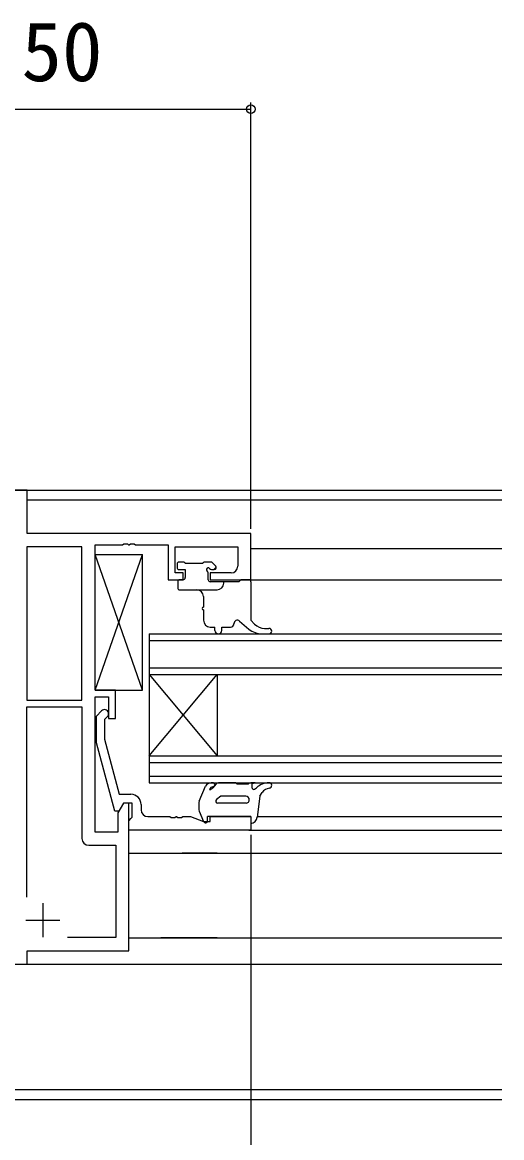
# Model space of a CAD drawing. Units: millimetres, scale not verified. Extents: x -525 to 525, y -783 to 779.
# Drawn here: x 96.3 to 167, y -485.3 to -320.6 of the extents above; entities that cross this region are included whole.
import ezdxf
from ezdxf.enums import TextEntityAlignment as Align

# ---------------------------------------------------------------- set-up
doc = ezdxf.new("R2010")
doc.units = ezdxf.units.MM
doc.header["$LTSCALE"] = 4
for name, color, linetype in [('0-2_YKK_11', 7, 'Continuous'), ('0-3_YKK_12', 2, 'Continuous'), ('0-4_YKK_13', 4, 'Continuous'), ('0-6_YKK_D', 6, 'Continuous')]:
    doc.layers.add(name, color=color, linetype=linetype)
doc.styles.add('ＭＳ ゴシック', font='')
doc.styles.get('ＭＳ ゴシック').set_extended_font_data('MS Gothic')

msp = doc.modelspace()

# ---------------------------------------------------------------- linework, layer by layer
at = {"layer": '0-2_YKK_11'}
for p, q in [((113.8, -436.1), (113.8, -436.9)), ((99.3, -450.7), (99.3, -455.7)), ((96.8, -453.2), (101.8, -453.2))]:
    msp.add_line(p, q, dxfattribs=at)
for points in [[(127.07, -401.9), (124, -401.9), (124, -402.9), (130, -402.9), (130, -396.1), (97, -396.1), (97, -389.7), (80, -389.7), (80, -391.33), (95, -391.33)], [(82.5, -459.7), (97, -459.7), (97, -457.7), (112, -457.7), (112, -435.9), (111.2, -435.9), (110.37, -437.338), (110.37, -440.2), (107, -440.2), (107, -420.2), (109, -420.2), (109, -423.4), (110, -423.4), (110, -419.2), (107, -419.2), (107, -397.73), (111.042, -397.73), (111.225, -397.61), (111.775, -397.61), (111.958, -397.73), (112.042, -397.73), (112.225, -397.61), (112.775, -397.61), (112.958, -397.73), (117.8, -397.73), (117.8, -402.9), (120, -402.9), (120, -401.9), (118.8, -401.9), (118.8, -398.03), (128.07, -398.03), (128.07, -400.9)], [(96.93, -449.787), (96.93, -421.7), (105.07, -421.7), (105.07, -441.13)], [(130, -439.9), (112, -439.9), (112, -438.5), (112.3, -438.2), (112.5, -438), (112.5, -435.9), (111.2, -435.9), (110.507, -437.1), (109.907, -437.1), (107.2, -426.997), (107.2, -423.051), (107.976, -422.276)], [(108.824, -423.124), (108.4, -423.549), (108.4, -426.452), (110.583, -434.6), (112.3, -434.6)], [(114.8, -437.9), (118.042, -437.9), (118.225, -438.02), (118.775, -438.02), (118.958, -437.9), (119.042, -437.9), (119.225, -438.02), (119.775, -438.02), (119.958, -437.9), (121.077, -437.9), (123, -438.6), (124, -438.6), (124, -437.9), (130, -437.9), (130, -439.9)], [(106.07, -442.13), (110.07, -442.13), (110.07, -455.77), (102.935, -455.77)]]:
    msp.add_lwpolyline(points, dxfattribs=at)
msp.add_lwpolyline([(96.93, -398.03), (96.93, -420.7), (105.07, -420.7), (105.07, -398.03)], close=True, dxfattribs=at)
for centre, radius, start, end in [((127.07, -400.9), 1, 270.00001, 359.99999), ((108.4, -422.7), 0.6, 314.99999, 135.00001), ((112.3, -436.1), 1.5, 0.00001, 89.99999), ((114.8, -436.9), 1, 180.00001, 269.99999), ((106.07, -441.13), 1, 180.00001, 269.99999)]:
    msp.add_arc(centre, radius, start, end, dxfattribs=at)
at = {"layer": '0-3_YKK_12'}
for p, q in [((80.3, -389.7), (167, -389.7)), ((80.3, -389.7), (167, -389.7)), ((97, -391.1), (167, -391.1)), ((97, -391.1), (167, -391.1)), ((130, -398.3), (167, -398.3)), ((129.5, -402.9), (167, -402.9)), ((115, -410.9), (115, -432.9)), ((115, -410.9), (167, -410.9)), ((115, -411.9), (167, -411.9)), ((115, -415.9), (167, -415.9)), ((115, -416.9), (125, -428.9)), ((115, -428.9), (125, -416.9)), ((115, -416.9), (167, -416.9)), ((125, -416.9), (125, -428.9)), ((115, -428.9), (167, -428.9)), ((115, -429.9), (167, -429.9)), ((115, -431.9), (167, -431.9)), ((115, -432.9), (167, -432.9)), ((130.925, -437.9), (167, -437.9)), ((125, -439.9), (114.4, -439.9)), ((129.7, -439.9), (167, -439.9)), ((112, -443.3), (167, -443.3)), ((125, -443.3), (119.877, -443.3)), ((112, -455.8), (167, -455.8)), ((125, -455.8), (116.7, -455.8)), ((82.8, -459.7), (167, -459.7)), ((-8.501, -478.2), (167, -478.2)), ((-8.501, -479.7), (167, -479.7)), ((83, -479.7), (124, -479.7))]:
    msp.add_line(p, q, dxfattribs=at)
at = {"layer": '0-4_YKK_13'}
for p, q in [((107, -419.2), (114, -399.2)), ((114, -419.2), (107, -399.2)), ((107, -399.2), (114, -399.2)), ((107, -419.2), (107, -399.2)), ((114, -419.2), (114, -399.2)), ((120.1, -400.3), (119.4, -400.3)), ((124.1, -400.3), (123.1, -400.3)), ((119.1, -400.6), (119.1, -401.1)), ((119.4, -401.4), (120.3, -401.4)), ((122.9, -400.5), (120.3, -400.5)), ((120.3, -401.4), (120.3, -402.6)), ((123.7, -402.9), (123.7, -401.861)), ((124.161, -401.4), (124.6, -401.4)), ((124.812, -400.888), (124.312, -400.388)), ((124.544, -401.4), (124.895, -401.049)), ((124.544, -401.4), (124.895, -401.049)), ((124.544, -401.4), (124.895, -401.049)), ((119.2, -403.2), (119.2, -404.1)), ((120, -402.9), (119.5, -402.9)), ((126, -403.4), (126, -403.2)), ((129.7, -402.9), (128.5, -402.9)), ((130, -403.2), (130, -408.9)), ((119.5, -404.4), (125, -404.4)), ((123, -405.4), (123, -406.95)), ((123, -407.35), (123, -408.9)), ((124, -409.9), (124.7, -409.9)), ((124.7, -410.4), (124.7, -409.9)), ((125.7, -410.4), (125.7, -409.9)), ((125.7, -409.9), (127, -409.9)), ((128.324, -409.019), (129.7, -410.187)), ((130, -408.9), (130.544, -409.475)), ((131.997, -410.1), (132.663, -410.1)), ((131.641, -410.9), (132.663, -410.9)), ((107, -419.2), (114, -419.2)), ((124.359, -432.9), (124.154, -432.9)), ((124.861, -433.07), (124.363, -433.637)), ((127.648, -432.9), (125.237, -432.9)), ((130.609, -432.9), (130.109, -432.9)), ((122.359, -435.633), (123.291, -433.394)), ((125.566, -434.9), (124.928, -435.356)), ((129.263, -434.9), (125.566, -434.9)), ((130.543, -433.853), (130.802, -433.629)), ((131.3, -434.9), (130.912, -438.003)), ((131.3, -434.9), (131.678, -434.343)), ((122.3, -435.97), (122.3, -436.695)), ((129.283, -435.9), (125.103, -435.9)), ((122.378, -437.082), (123.023, -438.616)), ((123.6, -438.5), (123.6, -437.9)), ((130, -437.9), (123.6, -437.9)), ((130, -437.9), (130, -438.899))]:
    msp.add_line(p, q, dxfattribs=at)
for points in [[(128.5, -402.9), (128.2, -403.2), (124, -403.2)], [(129.609, -433.1), (127.945, -433.1), (127.892, -433.026)], [(130.209, -433.678), (130.209, -433), (130.609, -432.9)]]:
    msp.add_lwpolyline(points, dxfattribs=at)
for centre, radius, start, end in [((119.4, -400.6), 0.3, 90, 180), ((120.1, -400.5), 0.2, 0, 90), ((123.1, -400.5), 0.2, 90, 180), ((124.1, -400.6), 0.3, 45, 90), ((119.4, -401.1), 0.3, 180, 270), ((123.7, -401.4), 0.25, 33.05573, 236.94427), ((123.4, -401.861), 0.3, 0, 56.94427), ((124.161, -401.1), 0.3, 213.05573, 270), ((124.6, -401.1), 0.3, 270, 45), ((119.5, -403.2), 0.3, 90, 180), ((120, -402.6), 0.3, 270, 0), ((124, -402.9), 0.3, 180, 270), ((125, -403.4), 1, 270, 0), ((129.7, -403.2), 0.3, 0, 90), ((119.5, -404.1), 0.3, 180, 270), ((122, -405.4), 1, 0, 90), ((123, -407.15), 0.2, 90, 270), ((124, -408.9), 1, 180, 270), ((127, -409.4), 0.5, 270, 0), ((128, -409.4), 0.5, 49.67145, 180), ((131.641, -407.9), 3, 229.67145, 270), ((131.997, -408.1), 2, 223.43233, 270), ((132.663, -410.5), 0.4, 270, 90), ((125.2, -410.4), 0.5, 180, 0), ((124.154, -433.9), 1, 90, 149.61566), ((124.359, -433.2), 0.3, 272.22404, 90), ((125.237, -433.4), 0.5, 90, 138.72604), ((127.648, -433.2), 0.3, 35.53768, 90), ((130.104, -433.613), 0.713, 89.61373, 133.9941), ((132.763, -435.899), 3, 92.1673, 130.81967), ((132.665, -433.301), 0.4, 277.70331, 92.1673), ((123.939, -433.886), 0.0348, 167.29357, 289.81205), ((124.39, -433.999), 0.5, 92.22404, 165.97178), ((123.612, -432.978), 1, 289.81205, 318.72604), ((129.263, -435.4), 0.5, 360, 90), ((130.421, -433.678), 0.212, 179.97955, 304.99188), ((132.919, -435.184), 1.5, 97.70331, 145.88729), ((123.3, -435.97), 1, 160.28453, 180), ((125.103, -435.6), 0.3, 125.55183, 270), ((129.263, -435.4), 0.5, 272.23715, 360), ((123.3, -436.695), 1, 180, 202.81469), ((129.917, -437.902), 1, 274.74853, 354.23975), ((123.3, -438.5), 0.3, 202.81469, 0)]:
    msp.add_arc(centre, radius, start, end, dxfattribs=at)
at = {"layer": '0-6_YKK_D'}
for p, q in [((130, -395.4), (130, -332.4)), ((80, -333.4), (130, -333.4)), ((130, -440.6), (130, -583.7)), ((130, -440.6), (130, -583.7)), ((130, -440.6), (130, -553.7))]:
    msp.add_line(p, q, dxfattribs=at)
msp.add_circle((130, -333.4), 0.637, dxfattribs=at)

# ---------------------------------------------------------------- texts
at = {"layer": '0-6_YKK_D', "style": 'ＭＳ ゴシック'}
msp.add_text('50', height=8.798, dxfattribs=at).set_placement((96.136, -331.9), align=Align.BOTTOM_LEFT)

doc.saveas('drawing.dxf')
